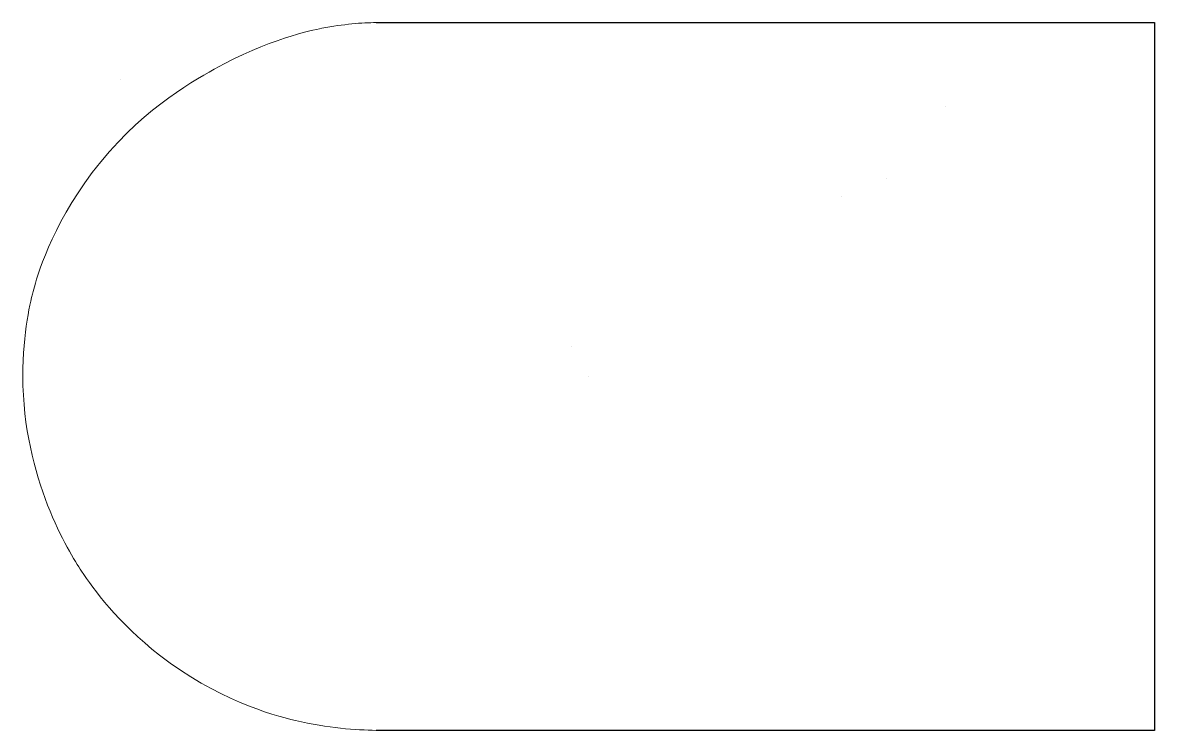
# Model space of a CAD drawing. Header units: inches. Extents: x 0 to 400, y -250 to 0.
import ezdxf

# ---------------------------------------------------------------- set-up
doc = ezdxf.new("R2010")
doc.units = ezdxf.units.IN
doc.header["$MEASUREMENT"] = 0
doc.layers.add('Capa 1', color=7, linetype='Continuous')

msp = doc.modelspace()

# ---------------------------------------------------------------- linework, layer by layer
for p, q in [((125.1, 0), (400.02, 0)), ((400.02, 0), (400.02, -250)), ((400.02, -250), (125.1, -250))]:
    msp.add_line(p, q)
at = {"layer": 'Capa 1', "color": 5, "lineweight": 5}
msp.add_lwpolyline([(34.67, -20.22), (34.67, -20.22)], dxfattribs=at)
at = {"layer": 'Capa 1', "color": 5, "lineweight": 13}
for points in [[(326.35, -29.57), (326.35, -29.57)], [(305.39, -54.95), (305.39, -54.95)], [(289.33, -61.32), (289.33, -61.32)], [(194.08, -114.24), (194.08, -114.24)], [(200.02, -125), (200.02, -125)]]:
    msp.add_lwpolyline(points, dxfattribs=at)
at = {"layer": 'Capa 1', "color": 5, "lineweight": 5}
msp.add_open_spline([(125.1, 0), (120.21, -0.01), (113.58, -0.51), (105.89, -2.01), (102.46, -2.68), (86.8, -5.89), (67.92, -16.46), (59.02, -21.43), (40.79, -31.87), (24.82, -52.94), (10.21, -72.22), (5.15, -90.29), (4.11, -94.17), (3.12, -97.87), (0.21, -109.48), (0.26, -124.95), (0.39, -161.13), (16.58, -187.03), (21.03, -193.76), (25.08, -199.87), (33.88, -211.97), (48.59, -223.43), (68.49, -238.92), (88.04, -244.52), (96.64, -246.55), (108.08, -249.26), (117.98, -249.87), (125.1, -250)], degree=3, knots=[0, 0, 0, 0, 1, 1, 1, 2, 2, 2, 3, 3, 3, 4, 4, 4, 5, 5, 5, 6, 6, 6, 7, 7, 7, 8, 8, 8, 9, 9, 9, 9], dxfattribs=at)

doc.saveas('drawing.dxf')
